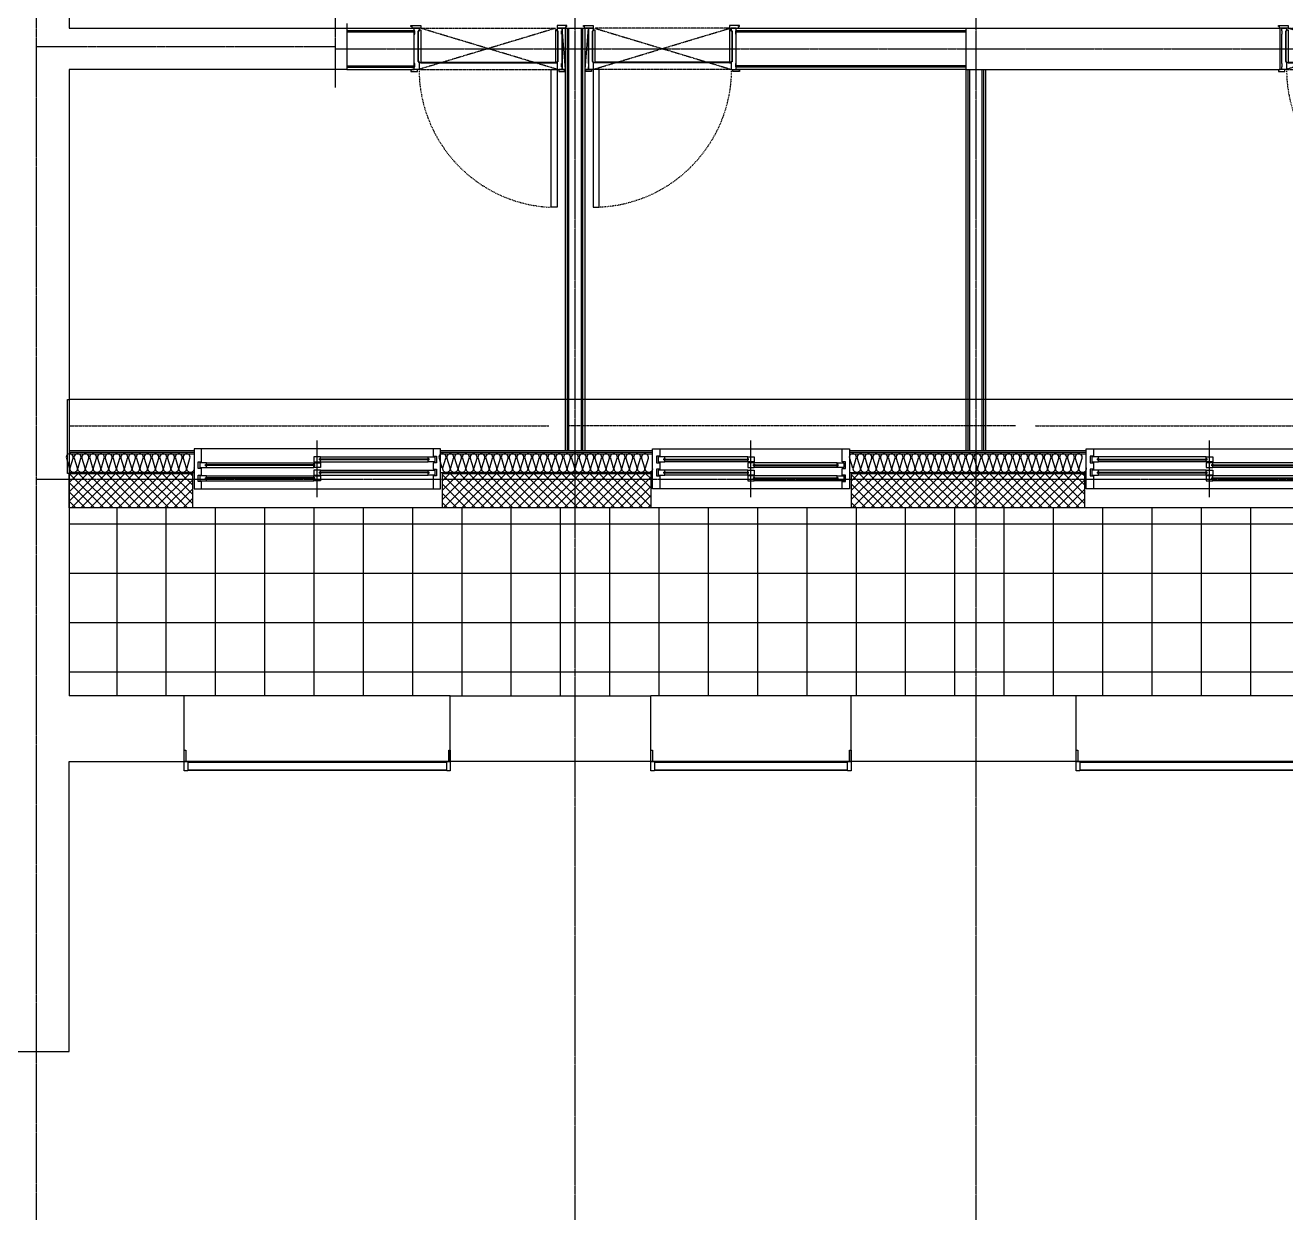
# Model space of a CAD drawing. Header units: millimetres. Extents: x 18456 to 179493, y -203649 to 469211.
# Drawn here: x 140561 to 148234, y 37001 to 44275 of the extents above; entities that cross this region are included whole.
import ezdxf

# ---------------------------------------------------------------- set-up
doc = ezdxf.new("R2010")
doc.units = ezdxf.units.MM
for name, pattern in [('X-평면도(기본형)$0$CEN', [52.5, 50, -1, 0.5, -1]), ('X-평면도(기본형)$0$DASHDOTX2', [2, 1, -0.5, 0, -0.5]), ('X-평면도(기본형)$0$HID', [2.8, 1.8, -1]), ('X-평면도(기본형)$0$HID2', [7.5, 6, -1.5])]:
    doc.linetypes.add(name, pattern=pattern)
for name, color, linetype, true_color in [('X-평면도(기본형)$0$40HAT', 9, 'Continuous', 0x808080), ('X-평면도(기본형)$0$4ELE', 4, 'Continuous', 0x00ffff), ('X-평면도(기본형)$0$4GYP', 4, 'Continuous', 0x00ffff), ('X-평면도(기본형)$0$7GYP', 7, 'Continuous', 0x000000), ('X-평면도(기본형)$0$AHID', 5, 'X-평면도(기본형)$0$HID', 0x0000ff), ('X-평면도(기본형)$0$CEN', 1, 'X-평면도(기본형)$0$CEN', 0xff0000), ('X-평면도(기본형)$0$DOOR', 4, 'Continuous', 0x00ffff), ('X-평면도(기본형)$0$ETC', 9, 'Continuous', 0x808080), ('X-평면도(기본형)$0$FIN', 9, 'Continuous', 0x808080), ('X-평면도(기본형)$0$INS', 9, 'Continuous', 0x808080), ('X-평면도(기본형)$0$INSUL', 9, 'Continuous', 0x808080), ('X-평면도(기본형)$0$TIL', 5, 'Continuous', 0x0000ff), ('X-평면도(기본형)$0$UIS', 7, 'X-평면도(기본형)$0$HID2', 0x000000), ('X-평면도(기본형)$0$W1', 2, 'Continuous', 0xffff00), ('X-평면도(기본형)$0$W2', 3, 'Continuous', 0x00ff00), ('X-평면도(기본형)$0$WID', 4, 'Continuous', 0x00ffff)]:
    doc.layers.add(name, color=color, linetype=linetype, true_color=true_color)
pattern_1 = [(315, (-346622.983, -110113.196), (28.2842712, 28.2842712), []), (45, (-346622.983, -110113.196), (-28.2842712, 28.2842712), [])]

# ---------------------------------------------------------------- blocks, each defined once
blk = doc.blocks.new('U165 (X-평면도(기본형)$0$ng)')
at = {"color": 0, "linetype": 'ByBlock', "lineweight": -2}
for p, q in [((-810, -103.5), (-810, 22.5)), ((-810, 22.5), (-800, 22.5)), ((-800, 22.5), (-800, -47.5)), ((800, 22.5), (810, 22.5)), ((800, -47.5), (800, 22.5)), ((810, 22.5), (810, -103.5)), ((-810, -47.5), (-788, -47.5)), ((-788, -47.5), (-788, -50.5)), ((788, -50.5), (-788, -50.5)), ((-788, -50.5), (-788, -100.5)), ((-788, -50.5), (788, -50.5)), ((788, -50.5), (788, -47.5)), ((788, -47.5), (810, -47.5)), ((788, -100.5), (788, -50.5)), ((-788, -103.5), (-810, -103.5)), ((-788, -100.5), (788, -100.5)), ((788, -100.5), (-788, -100.5)), ((-788, -100.5), (-788, -103.5)), ((788, -103.5), (788, -100.5)), ((810, -103.5), (788, -103.5))]:
    blk.add_line(p, q, dxfattribs=at)
blk = doc.blocks.new('U163 (X-평면도(기본형)$0$ng)')
at = {"color": 0, "linetype": 'ByBlock', "lineweight": -2}
for p, q in [((-610, -103.5), (-610, 22.5)), ((-610, 22.5), (-600, 22.5)), ((-600, 22.5), (-600, -47.5)), ((600, 22.5), (610, 22.5)), ((600, -47.5), (600, 22.5)), ((610, 22.5), (610, -103.5)), ((-610, -47.5), (-588, -47.5)), ((-588, -47.5), (-588, -50.5)), ((588, -50.5), (-588, -50.5)), ((-588, -50.5), (-588, -100.5)), ((-588, -50.5), (588, -50.5)), ((588, -50.5), (588, -47.5)), ((588, -47.5), (610, -47.5)), ((588, -100.5), (588, -50.5)), ((-588, -103.5), (-610, -103.5)), ((-588, -100.5), (588, -100.5)), ((588, -100.5), (-588, -100.5)), ((-588, -100.5), (-588, -103.5)), ((588, -103.5), (588, -100.5)), ((610, -103.5), (588, -103.5))]:
    blk.add_line(p, q, dxfattribs=at)
blk = doc.blocks.new('X-평면도(기본형)$0$DW1500')
at = {"layer": 'X-평면도(기본형)$0$WID', "color": 8, "true_color": 0x808080}
for p, q in [((1455, 0), (45, 0)), ((766.5, -63), (1428.5, -63)), ((766.5, -63), (766.5, -67)), ((766.5, -67), (1428.5, -67)), ((1428.5, -63), (1428.5, -67)), ((71.5, -98), (733.5, -98)), ((71.5, -98), (71.5, -102)), ((71.5, -102), (733.5, -102)), ((733.5, -98), (733.5, -102)), ((766.5, -143), (1428.5, -143)), ((766.5, -143), (766.5, -147)), ((766.5, -147), (1428.5, -147)), ((1428.5, -143), (1428.5, -147)), ((71.5, -178), (733.5, -178)), ((71.5, -178), (71.5, -182)), ((71.5, -182), (733.5, -182)), ((733.5, -178), (733.5, -182)), ((45, -245), (1455, -245))]:
    blk.add_line(p, q, dxfattribs=at)
at = {"layer": 'X-평면도(기본형)$0$WID', "color": 1, "true_color": 0xff0000}
blk.add_line((750, 50), (750, -295), dxfattribs=at)
at = {"layer": 'X-평면도(기본형)$0$WID'}
for p, q in [((1425, -50), (770, -50)), ((730, -85), (75, -85)), ((730, -115), (75, -115)), ((1425, -80), (770, -80)), ((1425, -130), (770, -130)), ((730, -165), (75, -165)), ((730, -195), (75, -195)), ((1425, -160), (770, -160))]:
    blk.add_line(p, q, dxfattribs=at)
for points in [[(0, -245), (45, -245), (45, -200), (25, -200), (25, -160), (45, -160), (45, -120), (25, -120), (25, -80), (45, -80), (45, 0), (0, 0)], [(1500, 0), (1455, 0), (1455, -45), (1475, -45), (1475, -85), (1455, -85), (1455, -125), (1475, -125), (1475, -165), (1455, -165), (1455, -245), (1500, -245)], [(770, -80), (730, -80), (730, -50), (770, -50), (770, -60), (764.5, -61.8), (764.5, -68.2), (770, -70)], [(1425, -80), (1465, -80), (1465, -50), (1425, -50), (1425, -60), (1430.5, -61.8), (1430.5, -68.2), (1425, -70)], [(75, -115), (35, -115), (35, -85), (75, -85), (75, -95), (69.5, -96.8), (69.5, -103.2), (75, -105)], [(730, -115), (770, -115), (770, -85), (730, -85), (730, -95), (735.5, -96.8), (735.5, -103.2), (730, -105)], [(770, -160), (730, -160), (730, -130), (770, -130), (770, -140), (764.5, -141.8), (764.5, -148.2), (770, -150)], [(1425, -160), (1465, -160), (1465, -130), (1425, -130), (1425, -140), (1430.5, -141.8), (1430.5, -148.2), (1425, -150)], [(75, -195), (35, -195), (35, -165), (75, -165), (75, -175), (69.5, -176.8), (69.5, -183.2), (75, -185)], [(730, -195), (770, -195), (770, -165), (730, -165), (730, -175), (735.5, -176.8), (735.5, -183.2), (730, -185)]]:
    blk.add_lwpolyline(points, close=True, dxfattribs=at)
at = {"layer": 'X-평면도(기본형)$0$WID', "color": 8, "true_color": 0x808080}
for points in [[(770, -59.2), (772.7, -60.6), (773.3, -61.6), (773.8, -63)], [(770, -70.8), (772.7, -69.4), (773.3, -68.4), (773.8, -67)], [(1425, -59.2), (1422.3, -60.6), (1421.7, -61.6), (1421.2, -63)], [(1425, -70.8), (1422.3, -69.4), (1421.7, -68.4), (1421.2, -67)], [(75, -94.2), (77.7, -95.6), (78.3, -96.6), (78.8, -98)], [(75, -105.8), (77.7, -104.4), (78.3, -103.4), (78.8, -102)], [(730, -94.2), (727.3, -95.6), (726.7, -96.6), (726.2, -98)], [(730, -105.8), (727.3, -104.4), (726.7, -103.4), (726.2, -102)], [(770, -139.2), (772.7, -140.6), (773.3, -141.6), (773.8, -143)], [(770, -150.8), (772.7, -149.4), (773.3, -148.4), (773.8, -147)], [(1425, -139.2), (1422.3, -140.6), (1421.7, -141.6), (1421.2, -143)], [(1425, -150.8), (1422.3, -149.4), (1421.7, -148.4), (1421.2, -147)], [(75, -174.2), (77.7, -175.6), (78.3, -176.6), (78.8, -178)], [(75, -185.8), (77.7, -184.4), (78.3, -183.4), (78.8, -182)], [(730, -174.2), (727.3, -175.6), (726.7, -176.6), (726.2, -178)], [(730, -185.8), (727.3, -184.4), (726.7, -183.4), (726.2, -182)]]:
    blk.add_lwpolyline(points, dxfattribs=at)
blk = doc.blocks.new('X-평면도(기본형)$0$is')
at = {"layer": 'X-평면도(기본형)$0$INS'}
blk.add_line((0, 450), (0, 0), dxfattribs=at)
at = {"layer": 'X-평면도(기본형)$0$W1'}
blk.add_lwpolyline([(0, 0), (-10, 0), (-10, 450), (0, 450)], dxfattribs=at)
blk = doc.blocks.new('U54 (X-평면도(기본형)$0$ins-l)')
at = {"layer": 'X-평면도(기본형)$0$INSUL', "color": 8, "true_color": 0x808080}
for p, q in [((36.9, 24.2), (21.4, 75.8)), ((57.5, 75.8), (42, 24.2)), ((78.1, 24.2), (62.6, 75.8)), ((98.7, 75.8), (83.2, 24.2)), ((119.3, 24.2), (103.8, 75.8)), ((139.9, 75.8), (124.5, 24.2)), ((160.5, 24.2), (145.1, 75.8)), ((181.1, 75.8), (165.7, 24.2)), ((201.7, 24.2), (186.3, 75.8)), ((222.3, 75.8), (206.9, 24.2)), ((243, 24.2), (227.5, 75.8)), ((263.6, 75.8), (248.1, 24.2)), ((284.2, 24.2), (268.7, 75.8)), ((304.8, 75.8), (289.3, 24.2)), ((325.4, 24.2), (309.9, 75.8)), ((346, 75.8), (330.6, 24.2)), ((366.6, 24.2), (351.2, 75.8)), ((387.2, 75.8), (371.8, 24.2)), ((407.8, 24.2), (392.4, 75.8)), ((428.4, 75.8), (413, 24.2)), ((449.1, 24.2), (433.6, 75.8)), ((469.7, 75.8), (454.2, 24.2)), ((490.3, 24.2), (474.8, 75.8)), ((510.9, 75.8), (495.4, 24.2)), ((531.5, 24.2), (516, 75.8)), ((552.1, 75.8), (536.6, 24.2)), ((572.7, 24.2), (557.3, 75.8)), ((593.3, 75.8), (577.9, 24.2)), ((613.9, 24.2), (598.5, 75.8)), ((634.5, 75.8), (619.1, 24.2)), ((655.2, 24.2), (639.7, 75.8)), ((675.8, 75.8), (660.3, 24.2))]:
    blk.add_line(p, q, dxfattribs=at)
at = {"layer": 'X-평면도(기본형)$0$INSUL', "color": 8, "true_color": 0x808080, "extrusion": (0, 0, -1)}
for centre in [(-39.4, 81.2), (-80.7, 81.2), (-121.9, 81.2), (-163.1, 81.2), (-204.3, 81.2), (-245.5, 81.2), (-286.8, 81.2), (-328, 81.2), (-369.2, 81.2), (-410.4, 81.2), (-451.6, 81.2), (-492.9, 81.2), (-534.1, 81.2), (-575.3, 81.2), (-616.5, 81.2), (-657.7, 81.2)]:
    blk.add_arc(centre, 18.8, 343.30076, 196.69924, dxfattribs=at)
at = {"layer": 'X-평면도(기본형)$0$INSUL', "color": 8, "true_color": 0x808080}
for centre in [(18.8, 18.8), (60, 18.8), (101.3, 18.8), (142.5, 18.8), (183.7, 18.8), (224.9, 18.8), (266.1, 18.8), (307.4, 18.8), (348.6, 18.8), (389.8, 18.8), (431, 18.8), (472.2, 18.8), (513.5, 18.8), (554.7, 18.8), (595.9, 18.8), (637.1, 18.8)]:
    blk.add_arc(centre, 18.8, 163.30076, 16.69924, dxfattribs=at)
blk = doc.blocks.new('U225 (X-평면도(기본형)$0$ins-l)')
at = {"layer": 'X-평면도(기본형)$0$INSUL', "color": 8, "true_color": 0x808080}
for p, q in [((36.9, 24.2), (21.4, 75.8)), ((57.5, 75.8), (42, 24.2)), ((78.1, 24.2), (62.6, 75.8)), ((98.7, 75.8), (83.2, 24.2)), ((119.3, 24.2), (103.8, 75.8)), ((139.9, 75.8), (124.5, 24.2)), ((160.5, 24.2), (145.1, 75.8)), ((181.1, 75.8), (165.7, 24.2)), ((201.7, 24.2), (186.3, 75.8)), ((222.3, 75.8), (206.9, 24.2)), ((243, 24.2), (227.5, 75.8)), ((263.6, 75.8), (248.1, 24.2)), ((284.2, 24.2), (268.7, 75.8)), ((304.8, 75.8), (289.3, 24.2)), ((325.4, 24.2), (309.9, 75.8)), ((346, 75.8), (330.6, 24.2)), ((366.6, 24.2), (351.2, 75.8)), ((387.2, 75.8), (371.8, 24.2)), ((407.8, 24.2), (392.4, 75.8)), ((428.4, 75.8), (413, 24.2)), ((449.1, 24.2), (433.6, 75.8)), ((469.7, 75.8), (454.2, 24.2)), ((490.3, 24.2), (474.8, 75.8)), ((510.9, 75.8), (495.4, 24.2)), ((531.5, 24.2), (516, 75.8)), ((552.1, 75.8), (536.6, 24.2)), ((572.7, 24.2), (557.3, 75.8)), ((593.3, 75.8), (577.9, 24.2)), ((613.9, 24.2), (598.5, 75.8)), ((634.5, 75.8), (619.1, 24.2)), ((655.2, 24.2), (639.7, 75.8)), ((675.8, 75.8), (660.3, 24.2)), ((696.4, 24.2), (680.9, 75.8)), ((717, 75.8), (701.5, 24.2)), ((737.6, 24.2), (722.1, 75.8)), ((758.2, 75.8), (742.7, 24.2)), ((778.8, 24.2), (763.4, 75.8)), ((799.4, 75.8), (784, 24.2)), ((820, 24.2), (804.6, 75.8)), ((840.6, 75.8), (825.2, 24.2)), ((861.3, 24.2), (845.8, 75.8)), ((881.9, 75.8), (866.4, 24.2)), ((902.5, 24.2), (887, 75.8)), ((923.1, 75.8), (907.6, 24.2)), ((943.7, 24.2), (928.2, 75.8)), ((964.3, 75.8), (948.8, 24.2)), ((984.9, 24.2), (969.5, 75.8)), ((1005.5, 75.8), (990.1, 24.2)), ((1026.1, 24.2), (1010.7, 75.8)), ((1046.7, 75.8), (1031.3, 24.2)), ((1067.4, 24.2), (1051.9, 75.8)), ((1088, 75.8), (1072.5, 24.2)), ((1108.6, 24.2), (1093.1, 75.8)), ((1129.2, 75.8), (1113.7, 24.2))]:
    blk.add_line(p, q, dxfattribs=at)
at = {"layer": 'X-평면도(기본형)$0$INSUL', "color": 8, "true_color": 0x808080, "extrusion": (0, 0, -1)}
for centre in [(-39.4, 81.2), (-80.7, 81.2), (-121.9, 81.2), (-163.1, 81.2), (-204.3, 81.2), (-245.5, 81.2), (-286.8, 81.2), (-328, 81.2), (-369.2, 81.2), (-410.4, 81.2), (-451.6, 81.2), (-492.9, 81.2), (-534.1, 81.2), (-575.3, 81.2), (-616.5, 81.2), (-657.7, 81.2), (-699, 81.2), (-740.2, 81.2), (-781.4, 81.2), (-822.6, 81.2), (-863.8, 81.2), (-905.1, 81.2), (-946.3, 81.2), (-987.5, 81.2), (-1028.7, 81.2), (-1069.9, 81.2), (-1111.1, 81.2)]:
    blk.add_arc(centre, 18.8, 343.30076, 196.69924, dxfattribs=at)
at = {"layer": 'X-평면도(기본형)$0$INSUL', "color": 8, "true_color": 0x808080}
for centre in [(18.8, 18.8), (60, 18.8), (101.3, 18.8), (142.5, 18.8), (183.7, 18.8), (224.9, 18.8), (266.1, 18.8), (307.4, 18.8), (348.6, 18.8), (389.8, 18.8), (431, 18.8), (472.2, 18.8), (513.5, 18.8), (554.7, 18.8), (595.9, 18.8), (637.1, 18.8), (678.3, 18.8), (719.6, 18.8), (760.8, 18.8), (802, 18.8), (843.2, 18.8), (884.4, 18.8), (925.7, 18.8), (966.9, 18.8), (1008.1, 18.8), (1049.3, 18.8), (1090.5, 18.8)]:
    blk.add_arc(centre, 18.8, 163.30076, 16.69924, dxfattribs=at)
blk = doc.blocks.new('U82 (X-평면도(기본형)$0$ins-l)')
at = {"layer": 'X-평면도(기본형)$0$INSUL', "color": 8, "true_color": 0x808080}
for p, q in [((36.9, 24.2), (21.4, 75.8)), ((57.5, 75.8), (42, 24.2)), ((78.1, 24.2), (62.6, 75.8)), ((98.7, 75.8), (83.2, 24.2)), ((119.3, 24.2), (103.8, 75.8)), ((139.9, 75.8), (124.5, 24.2)), ((160.5, 24.2), (145.1, 75.8)), ((181.1, 75.8), (165.7, 24.2)), ((201.7, 24.2), (186.3, 75.8)), ((222.3, 75.8), (206.9, 24.2)), ((243, 24.2), (227.5, 75.8)), ((263.6, 75.8), (248.1, 24.2)), ((284.2, 24.2), (268.7, 75.8)), ((304.8, 75.8), (289.3, 24.2)), ((325.4, 24.2), (309.9, 75.8)), ((346, 75.8), (330.6, 24.2)), ((366.6, 24.2), (351.2, 75.8)), ((387.2, 75.8), (371.8, 24.2)), ((407.8, 24.2), (392.4, 75.8)), ((428.4, 75.8), (413, 24.2)), ((449.1, 24.2), (433.6, 75.8)), ((469.7, 75.8), (454.2, 24.2)), ((490.3, 24.2), (474.8, 75.8)), ((510.9, 75.8), (495.4, 24.2)), ((531.5, 24.2), (516, 75.8)), ((552.1, 75.8), (536.6, 24.2)), ((572.7, 24.2), (557.3, 75.8)), ((593.3, 75.8), (577.9, 24.2)), ((613.9, 24.2), (598.5, 75.8)), ((634.5, 75.8), (619.1, 24.2)), ((655.2, 24.2), (639.7, 75.8)), ((675.8, 75.8), (660.3, 24.2)), ((696.4, 24.2), (680.9, 75.8)), ((717, 75.8), (701.5, 24.2)), ((737.6, 24.2), (722.1, 75.8)), ((758.2, 75.8), (742.7, 24.2)), ((778.8, 24.2), (763.4, 75.8)), ((799.4, 75.8), (784, 24.2)), ((820, 24.2), (804.6, 75.8)), ((840.6, 75.8), (825.2, 24.2)), ((861.3, 24.2), (845.8, 75.8)), ((881.9, 75.8), (866.4, 24.2)), ((902.5, 24.2), (887, 75.8)), ((923.1, 75.8), (907.6, 24.2)), ((943.7, 24.2), (928.2, 75.8)), ((964.3, 75.8), (948.8, 24.2)), ((984.9, 24.2), (969.5, 75.8)), ((1005.5, 75.8), (990.1, 24.2)), ((1026.1, 24.2), (1010.7, 75.8)), ((1046.7, 75.8), (1031.3, 24.2)), ((1067.4, 24.2), (1051.9, 75.8)), ((1088, 75.8), (1072.5, 24.2)), ((1108.6, 24.2), (1093.1, 75.8)), ((1129.2, 75.8), (1113.7, 24.2)), ((1149.8, 24.2), (1134.3, 75.8)), ((1170.4, 75.8), (1154.9, 24.2)), ((1191, 24.2), (1175.6, 75.8)), ((1211.6, 75.8), (1196.2, 24.2)), ((1232.2, 24.2), (1216.8, 75.8)), ((1252.8, 75.8), (1237.4, 24.2))]:
    blk.add_line(p, q, dxfattribs=at)
at = {"layer": 'X-평면도(기본형)$0$INSUL', "color": 8, "true_color": 0x808080, "extrusion": (0, 0, -1)}
for centre in [(-39.4, 81.2), (-80.7, 81.2), (-121.9, 81.2), (-163.1, 81.2), (-204.3, 81.2), (-245.5, 81.2), (-286.8, 81.2), (-328, 81.2), (-369.2, 81.2), (-410.4, 81.2), (-451.6, 81.2), (-492.9, 81.2), (-534.1, 81.2), (-575.3, 81.2), (-616.5, 81.2), (-657.7, 81.2), (-699, 81.2), (-740.2, 81.2), (-781.4, 81.2), (-822.6, 81.2), (-863.8, 81.2), (-905.1, 81.2), (-946.3, 81.2), (-987.5, 81.2), (-1028.7, 81.2), (-1069.9, 81.2), (-1111.1, 81.2), (-1152.4, 81.2), (-1193.6, 81.2), (-1234.8, 81.2)]:
    blk.add_arc(centre, 18.8, 343.30076, 196.69924, dxfattribs=at)
at = {"layer": 'X-평면도(기본형)$0$INSUL', "color": 8, "true_color": 0x808080}
for centre in [(18.8, 18.8), (60, 18.8), (101.3, 18.8), (142.5, 18.8), (183.7, 18.8), (224.9, 18.8), (266.1, 18.8), (307.4, 18.8), (348.6, 18.8), (389.8, 18.8), (431, 18.8), (472.2, 18.8), (513.5, 18.8), (554.7, 18.8), (595.9, 18.8), (637.1, 18.8), (678.3, 18.8), (719.6, 18.8), (760.8, 18.8), (802, 18.8), (843.2, 18.8), (884.4, 18.8), (925.7, 18.8), (966.9, 18.8), (1008.1, 18.8), (1049.3, 18.8), (1090.5, 18.8), (1131.8, 18.8), (1173, 18.8), (1214.2, 18.8)]:
    blk.add_arc(centre, 18.8, 163.30076, 16.69924, dxfattribs=at)
blk = doc.blocks.new('X-평면도(기본형)$0$wd250900')
at = {"layer": 'X-평면도(기본형)$0$DOOR', "color": 1, "linetype": 'ByBlock', "true_color": 0xff0000}
blk.add_line((-20, 250), (0, 0), dxfattribs=at)
at = {"layer": 'X-평면도(기본형)$0$DOOR', "color": 5, "true_color": 0x0000ff}
for p, q in [((860, 210), (40, 210)), ((860, 207), (40, 207))]:
    blk.add_line(p, q, dxfattribs=at)
at = {"layer": 'X-평면도(기본형)$0$DOOR'}
for points in [[(30, 250), (30, 1090), (66, 1090), (66, 250)], [(30, 250), (30, 1090), (66, 1090), (66, 250)], [(0, 250), (0, 234.1), (3, 234.1), (3, 214.1), (0, 214.1), (0, 35.9), (3, 35.9), (3, 15.9), (0, 15.9), (0, 0), (30, 0), (30, 15), (25, 15), (25, 205), (30, 205), (30, 210), (30, 250)], [(900, 250), (900, 234.1), (897, 234.1), (897, 214.1), (900, 214.1), (900, 35.9), (897, 35.9), (897, 15.9), (900, 15.9), (900, 0), (899.1, 0), (880, 0), (870, 0), (870, 15), (875, 15), (875, 205), (870, 205), (870, 210), (870, 250)], [(40, 210), (30, 210), (30, 203), (25, 203), (25, 17), (30, 17), (30, 10), (40, 10)], [(860, 210), (870, 210), (870, 203), (875, 203), (875, 17), (870, 17), (870, 10), (860, 10)]]:
    blk.add_lwpolyline(points, close=True, dxfattribs=at)
at = {"layer": 'X-평면도(기본형)$0$DOOR', "linetype": 'ByBlock'}
for points in [[(-15, 262), (-15, 257), (-20, 257), (-20, 250), (20, 250), (20, 262)], [(915, 250), (915, 255), (920, 255), (920, 262), (880, 262), (880, 250)], [(-23, 0), (-23, -12), (-30, -12), (-30, -18), (30, -18), (30, 0)], [(913, 0), (913, -12), (920, -12), (920, -18), (860, -18), (860, 0)]]:
    blk.add_lwpolyline(points, close=True, dxfattribs=at)
at = {"layer": 'X-평면도(기본형)$0$DOOR', "color": 1, "linetype": 'ByBlock', "true_color": 0xff0000}
blk.add_lwpolyline([(-20, 250), (-20, 0), (0, 0), (0, 250)], close=True, dxfattribs=at)
at = {"layer": 'X-평면도(기본형)$0$DOOR', "color": 1, "linetype": 'X-평면도(기본형)$0$HID', "true_color": 0xff0000}
blk.add_lwpolyline([(860, 0), (40, 0), (870, 250), (30, 250)], close=True, dxfattribs=at)
at = {"layer": 'X-평면도(기본형)$0$DOOR', "color": 1, "linetype": 'X-평면도(기본형)$0$DASHDOTX2', "ltscale": 5, "true_color": 0xff0000}
blk.add_arc((28.6, 249.4), 841.4, 0.03802, 87.45308, dxfattribs=at)
blk = doc.blocks.new('X-평면도(기본형)$0$dw1200')
at = {"layer": 'X-평면도(기본형)$0$WID', "color": 8, "true_color": 0x808080}
for p, q in [((1155, 0), (45, 0)), ((616.5, -63), (1128.5, -63)), ((616.5, -63), (616.5, -67)), ((616.5, -67), (1128.5, -67)), ((1128.5, -63), (1128.5, -67)), ((71.5, -98), (583.5, -98)), ((71.5, -98), (71.5, -102)), ((71.5, -102), (583.5, -102)), ((583.5, -98), (583.5, -102)), ((616.5, -143), (1128.5, -143)), ((616.5, -143), (616.5, -147)), ((616.5, -147), (1128.5, -147)), ((1128.5, -143), (1128.5, -147)), ((71.5, -178), (583.5, -178)), ((71.5, -178), (71.5, -182)), ((71.5, -182), (583.5, -182)), ((583.5, -178), (583.5, -182)), ((45, -245), (1155, -245))]:
    blk.add_line(p, q, dxfattribs=at)
at = {"layer": 'X-평면도(기본형)$0$WID', "color": 1, "true_color": 0xff0000}
blk.add_line((600, 50), (600, -295), dxfattribs=at)
at = {"layer": 'X-평면도(기본형)$0$WID'}
for p, q in [((1125, -50), (620, -50)), ((580, -85), (75, -85)), ((580, -115), (75, -115)), ((1125, -80), (620, -80)), ((1125, -130), (620, -130)), ((580, -165), (75, -165)), ((580, -195), (75, -195)), ((1125, -160), (620, -160))]:
    blk.add_line(p, q, dxfattribs=at)
for points in [[(0, -245), (45, -245), (45, -200), (25, -200), (25, -160), (45, -160), (45, -120), (25, -120), (25, -80), (45, -80), (45, 0), (0, 0)], [(1200, 0), (1155, 0), (1155, -45), (1175, -45), (1175, -85), (1155, -85), (1155, -125), (1175, -125), (1175, -165), (1155, -165), (1155, -245), (1200, -245)], [(620, -80), (580, -80), (580, -50), (620, -50), (620, -60), (614.5, -61.8), (614.5, -68.2), (620, -70)], [(1125, -80), (1165, -80), (1165, -50), (1125, -50), (1125, -60), (1130.5, -61.8), (1130.5, -68.2), (1125, -70)], [(75, -115), (35, -115), (35, -85), (75, -85), (75, -95), (69.5, -96.8), (69.5, -103.2), (75, -105)], [(580, -115), (620, -115), (620, -85), (580, -85), (580, -95), (585.5, -96.8), (585.5, -103.2), (580, -105)], [(620, -160), (580, -160), (580, -130), (620, -130), (620, -140), (614.5, -141.8), (614.5, -148.2), (620, -150)], [(1125, -160), (1165, -160), (1165, -130), (1125, -130), (1125, -140), (1130.5, -141.8), (1130.5, -148.2), (1125, -150)], [(75, -195), (35, -195), (35, -165), (75, -165), (75, -175), (69.5, -176.8), (69.5, -183.2), (75, -185)], [(580, -195), (620, -195), (620, -165), (580, -165), (580, -175), (585.5, -176.8), (585.5, -183.2), (580, -185)]]:
    blk.add_lwpolyline(points, close=True, dxfattribs=at)
at = {"layer": 'X-평면도(기본형)$0$WID', "color": 8, "true_color": 0x808080}
for points in [[(620, -59.2), (622.7, -60.6), (623.3, -61.6), (623.8, -63)], [(620, -70.8), (622.7, -69.4), (623.3, -68.4), (623.8, -67)], [(1125, -59.2), (1122.3, -60.6), (1121.7, -61.6), (1121.2, -63)], [(1125, -70.8), (1122.3, -69.4), (1121.7, -68.4), (1121.2, -67)], [(75, -94.2), (77.7, -95.6), (78.3, -96.6), (78.8, -98)], [(75, -105.8), (77.7, -104.4), (78.3, -103.4), (78.8, -102)], [(580, -94.2), (577.3, -95.6), (576.7, -96.6), (576.2, -98)], [(580, -105.8), (577.3, -104.4), (576.7, -103.4), (576.2, -102)], [(620, -139.2), (622.7, -140.6), (623.3, -141.6), (623.8, -143)], [(620, -150.8), (622.7, -149.4), (623.3, -148.4), (623.8, -147)], [(1125, -139.2), (1122.3, -140.6), (1121.7, -141.6), (1121.2, -143)], [(1125, -150.8), (1122.3, -149.4), (1121.7, -148.4), (1121.2, -147)], [(75, -174.2), (77.7, -175.6), (78.3, -176.6), (78.8, -178)], [(75, -185.8), (77.7, -184.4), (78.3, -183.4), (78.8, -182)], [(580, -174.2), (577.3, -175.6), (576.7, -176.6), (576.2, -178)], [(580, -185.8), (577.3, -184.4), (576.7, -183.4), (576.2, -182)]]:
    blk.add_lwpolyline(points, dxfattribs=at)

msp = doc.modelspace()

# ---------------------------------------------------------------- hatches: boundary and pattern name
at = {"layer": 'X-평면도(기본형)$0$40HAT'}
h = msp.add_hatch(dxfattribs=at)
h.set_pattern_fill('H3', color=256, scale=40, style=0, pattern_type=2)
h.set_pattern_definition(pattern_1)
h.paths.add_polyline_path([(140828.6, 41336.1), (140828.6, 41546.1), (141578.6, 41546.1), (141578.6, 41336.1)], flags=0)
h = msp.add_hatch(dxfattribs=at)
h.set_pattern_fill('H3', color=256, scale=40, style=0, pattern_type=2)
h.set_pattern_definition(pattern_1)
h.paths.add_polyline_path([(143098.6, 41546.1), (143098.6, 41336.1), (144368.6, 41336.1), (144368.6, 41546.1)], flags=0)
h = msp.add_hatch(dxfattribs=at)
h.set_pattern_fill('H3', color=256, scale=40, style=0, pattern_type=2)
h.set_pattern_definition(pattern_1)
h.paths.add_polyline_path([(145588.6, 41546.1), (145588.6, 41336.1), (147008.6, 41336.1), (147008.6, 41546.1)], flags=0)
at = {"layer": 'X-평면도(기본형)$0$TIL'}
h = msp.add_hatch(dxfattribs=at)
h.set_pattern_fill('H3', color=256, scale=300, angle=45, style=0, pattern_type=2)
h.set_pattern_definition([(360, (-688080.33, 204438.36), (2e-13, 300), []), (90, (-688080.33, 204438.36), (-300, 9e-14), [])])
h.paths.add_polyline_path([(157233.6, 47736.1), (157433.6, 47736.1), (157433.6, 40511.1), (155078.6, 40511.1), (155078.6, 38401.1), (152913.6, 38401.1), (152913.6, 39246.1), (151818.6, 39246.1), (151818.6, 38401.1), (149283.6, 38401.1), (149283.6, 40191.1), (140828.6, 40191.1), (140828.6, 41336.1), (149078.6, 41336.1), (149078.6, 41006.1), (150128.6, 41006.1), (150128.6, 41121.1), (151648.6, 41121.1), (151648.6, 41006.1), (156358.6, 41006.1), (156358.6, 41656.1), (156243.6, 41656.1), (156243.6, 44376.1), (156358.6, 44376.1), (156358.6, 45731.1), (156273.6, 45731.1), (156273.6, 46031.1), (156123.6, 46031.1), (156123.6, 47736.1), (156463.6, 47736.1), (156463.6, 47836.1), (156123.6, 47836.1), (156123.6, 49691.1), (157433.6, 49691.1), (157433.6, 47836.1), (157233.6, 47836.1), (157233.6, 47736.1)], flags=0)
h.paths.add_polyline_path([(156908.6, 48596.1), (156258.6, 48596.1), (156258.6, 47946.1), (156908.6, 47946.1)], flags=0)
h.paths.add_polyline_path([(154943.6, 40656.1), (151818.6, 40656.1), (151818.6, 40406.1), (154943.6, 40406.1)], flags=0)

# ---------------------------------------------------------------- linework, layer by layer
at = {"layer": 'X-평면도(기본형)$0$4ELE'}
for p, q in [((143148.6, 40191.1), (141528.6, 40191.1)), ((145588.6, 40191.1), (144368.6, 40191.1)), ((148578.6, 40191.1), (146958.6, 40191.1)), ((143148.6, 39791.1), (141528.6, 39791.1)), ((145588.6, 39791.1), (144368.6, 39791.1)), ((148578.6, 39791.1), (146958.6, 39791.1))]:
    msp.add_line(p, q, dxfattribs=at)
at = {"layer": 'X-평면도(기본형)$0$4GYP'}
for p, q in [((140828.6, 41686.1), (141588.6, 41686.1)), ((140828.6, 41676.1), (141588.6, 41676.1)), ((143088.6, 41686.1), (144378.6, 41686.1)), ((143088.6, 41676.1), (144378.6, 41676.1)), ((145578.6, 41686.1), (147018.6, 41686.1)), ((145578.6, 41676.1), (147018.6, 41676.1))]:
    msp.add_line(p, q, dxfattribs=at)
at = {"layer": 'X-평면도(기본형)$0$7GYP'}
for p, q in [((142518.6, 44256.1), (142928.6, 44256.1)), ((142518.6, 44243.6), (142928.6, 44243.6)), ((142518.6, 44234.1), (142928.6, 44234.1)), ((142928.6, 44006.1), (142928.6, 44256.1)), ((143848.6, 41686.1), (143848.6, 44256.1)), ((143848.6, 44256.1), (143968.6, 44256.1)), ((143861.1, 41686.1), (143861.1, 44256.1)), ((143870.6, 41686.1), (143870.6, 44256.1)), ((143946.6, 41686.1), (143946.6, 44256.1)), ((143956.1, 41686.1), (143956.1, 44256.1)), ((143968.6, 41686.1), (143968.6, 44256.1)), ((144888.6, 44006.1), (144888.6, 44256.1)), ((144888.6, 44256.1), (146288.6, 44256.1)), ((144888.6, 44243.6), (146288.6, 44243.6)), ((144888.6, 44234.1), (146288.6, 44234.1)), ((142518.6, 44028.1), (142928.6, 44028.1)), ((142518.6, 44018.6), (142928.6, 44018.6)), ((142518.6, 44006.1), (142928.6, 44006.1)), ((146288.6, 44028.1), (144888.6, 44028.1)), ((146288.6, 44018.6), (144888.6, 44018.6)), ((146288.6, 44006.1), (144888.6, 44006.1)), ((146288.6, 41686.1), (146288.6, 44006.1)), ((146301.1, 41686.1), (146301.1, 44006.1)), ((146310.6, 41686.1), (146310.6, 44006.1)), ((146386.6, 41686.1), (146386.6, 44006.1)), ((146396.1, 41686.1), (146396.1, 44006.1)), ((146408.6, 41686.1), (146408.6, 44006.1))]:
    msp.add_line(p, q, dxfattribs=at)
at = {"layer": 'X-평면도(기본형)$0$AHID'}
for p, q in [((140828.6, 41836.1), (143748.6, 41836.1)), ((146588.6, 41836.1), (143868.6, 41836.1)), ((146708.6, 41836.1), (149128.6, 41836.1))]:
    msp.add_line(p, q, dxfattribs=at)
at = {"layer": 'X-평면도(기본형)$0$CEN'}
for p, q in [((140628.6, 47666.1), (140628.6, 37001.1)), ((142448.6, 47666.1), (142448.6, 43896.1)), ((143908.6, 37001.1), (143908.6, 44366.1)), ((146348.6, 37001.1), (146348.6, 44366.1)), ((140628.6, 44146.1), (142448.6, 44146.1)), ((142448.6, 44131.1), (149578.6, 44131.1)), ((140628.6, 41511.1), (149278.6, 41511.1))]:
    msp.add_line(p, q, dxfattribs=at)
at = {"layer": 'X-평면도(기본형)$0$FIN'}
for p, q in [((142518.6, 44286.1), (142518.6, 44256.1)), ((143098.6, 41336.1), (141578.6, 41336.1)), ((145588.6, 41336.1), (144368.6, 41336.1)), ((148528.6, 41336.1), (147008.6, 41336.1))]:
    msp.add_line(p, q, dxfattribs=at)
at = {"layer": 'X-평면도(기본형)$0$INS'}
for p, q in [((140828.6, 41666.1), (141588.6, 41666.1)), ((143088.6, 41666.1), (144378.6, 41666.1)), ((145578.6, 41666.1), (147018.6, 41666.1)), ((140828.6, 41551.1), (141588.6, 41551.1)), ((143088.6, 41551.1), (144378.6, 41551.1)), ((145578.6, 41551.1), (147018.6, 41551.1))]:
    msp.add_line(p, q, dxfattribs=at)
at = {"layer": 'X-평면도(기본형)$0$UIS'}
msp.add_lwpolyline([(149128.6, 41996.1), (140828.6, 41996.1)], dxfattribs=at)
at = {"layer": 'X-평면도(기본형)$0$W1'}
for p, q in [((140828.6, 46616.1), (140828.6, 44256.1)), ((140828.6, 44256.1), (142518.6, 44256.1)), ((142518.6, 44256.1), (142518.6, 44006.1)), ((146288.6, 44006.1), (146288.6, 44256.1)), ((146288.6, 44256.1), (148198.6, 44256.1)), ((148198.6, 44006.1), (148198.6, 44256.1)), ((142518.6, 44006.1), (140828.6, 44006.1)), ((140828.6, 44006.1), (140828.6, 41996.1)), ((146288.6, 44006.1), (148198.6, 44006.1)), ((140828.6, 41546.1), (140828.6, 40191.1)), ((141528.6, 40191.1), (140828.6, 40191.1)), ((141528.6, 39791.1), (141528.6, 40191.1)), ((143148.6, 39791.1), (143148.6, 40191.1)), ((143148.6, 40191.1), (144368.6, 40191.1)), ((144368.6, 39791.1), (144368.6, 40191.1)), ((145588.6, 39791.1), (145588.6, 40191.1)), ((146958.6, 40191.1), (145588.6, 40191.1)), ((146958.6, 39791.1), (146958.6, 40191.1)), ((140828.6, 39791.1), (141528.6, 39791.1)), ((144368.6, 39791.1), (143148.6, 39791.1)), ((146958.6, 39791.1), (145588.6, 39791.1))]:
    msp.add_line(p, q, dxfattribs=at)
msp.add_lwpolyline([(140003.6, 38026.1), (140828.6, 38026.1), (140828.6, 39791.1)], dxfattribs=at)
at = {"layer": 'X-평면도(기본형)$0$W2'}
for p, q in [((140828.6, 41336.1), (140828.6, 41546.1)), ((140828.6, 41546.1), (141578.6, 41546.1)), ((141578.6, 41546.1), (141578.6, 41336.1)), ((143098.6, 41546.1), (143098.6, 41336.1)), ((143098.6, 41546.1), (144368.6, 41546.1)), ((144368.6, 41546.1), (144368.6, 41336.1)), ((145588.6, 41546.1), (145588.6, 41336.1)), ((145588.6, 41546.1), (147008.6, 41546.1)), ((147008.6, 41546.1), (147008.6, 41336.1)), ((141578.6, 41336.1), (140828.6, 41336.1)), ((144368.6, 41336.1), (143098.6, 41336.1)), ((147008.6, 41336.1), (145588.6, 41336.1))]:
    msp.add_line(p, q, dxfattribs=at)

# ---------------------------------------------------------------- block references
at = {"rotation": 180}
for p in [(143828.6, 44256.1), (149108.6, 44256.1)]:
    msp.add_blockref('X-평면도(기본형)$0$wd250900', p, dxfattribs=at)
at = {"xscale": -1, "rotation": 180}
for name, p in [('X-평면도(기본형)$0$wd250900', (143988.6, 44256.1)), ('X-평면도(기본형)$0$dw1200', (144378.6, 41451.1))]:
    msp.add_blockref(name, p, dxfattribs=at)
at = {"layer": 'X-평면도(기본형)$0$DOOR', "rotation": 180}
msp.add_blockref('X-평면도(기본형)$0$DW1500', (143088.6, 41451.1), dxfattribs=at)
at = {"layer": 'X-평면도(기본형)$0$DOOR', "xscale": -1, "rotation": 180}
msp.add_blockref('X-평면도(기본형)$0$DW1500', (147018.6, 41451.1), dxfattribs=at)
at = {"layer": 'X-평면도(기본형)$0$ETC'}
for name, p in [('U165 (X-평면도(기본형)$0$ng)', (142338.6, 39838.6)), ('U163 (X-평면도(기본형)$0$ng)', (144978.6, 39838.6)), ('U165 (X-평면도(기본형)$0$ng)', (147768.6, 39838.6))]:
    msp.add_blockref(name, p, dxfattribs=at)
at = {"layer": 'X-평면도(기본형)$0$INSUL', "xscale": -1.15, "yscale": 1.15, "zscale": 1.149999999999999}
for name, p in [('U54 (X-평면도(기본형)$0$ins-l)', (141588.6, 41551.1)), ('U225 (X-평면도(기본형)$0$ins-l)', (144378.6, 41551.1)), ('U82 (X-평면도(기본형)$0$ins-l)', (147018.6, 41551.1))]:
    msp.add_blockref(name, p, dxfattribs=at)
at = {"layer": 'X-평면도(기본형)$0$W1'}
msp.add_blockref('X-평면도(기본형)$0$is', (140828.6, 41546.1), dxfattribs=at)

doc.saveas('drawing.dxf')
